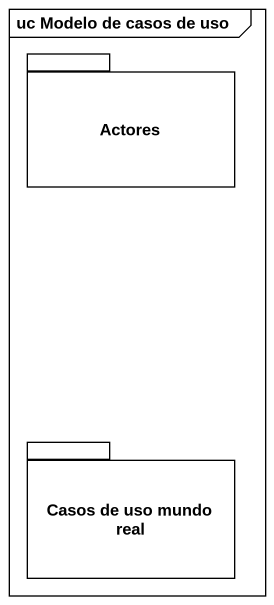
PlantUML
@startuml
mainframe uc Modelo de casos de uso
package Actores {
}
package "Casos de uso mundo real" as Casos_de_uso_mundo_real {
}
@enduml
